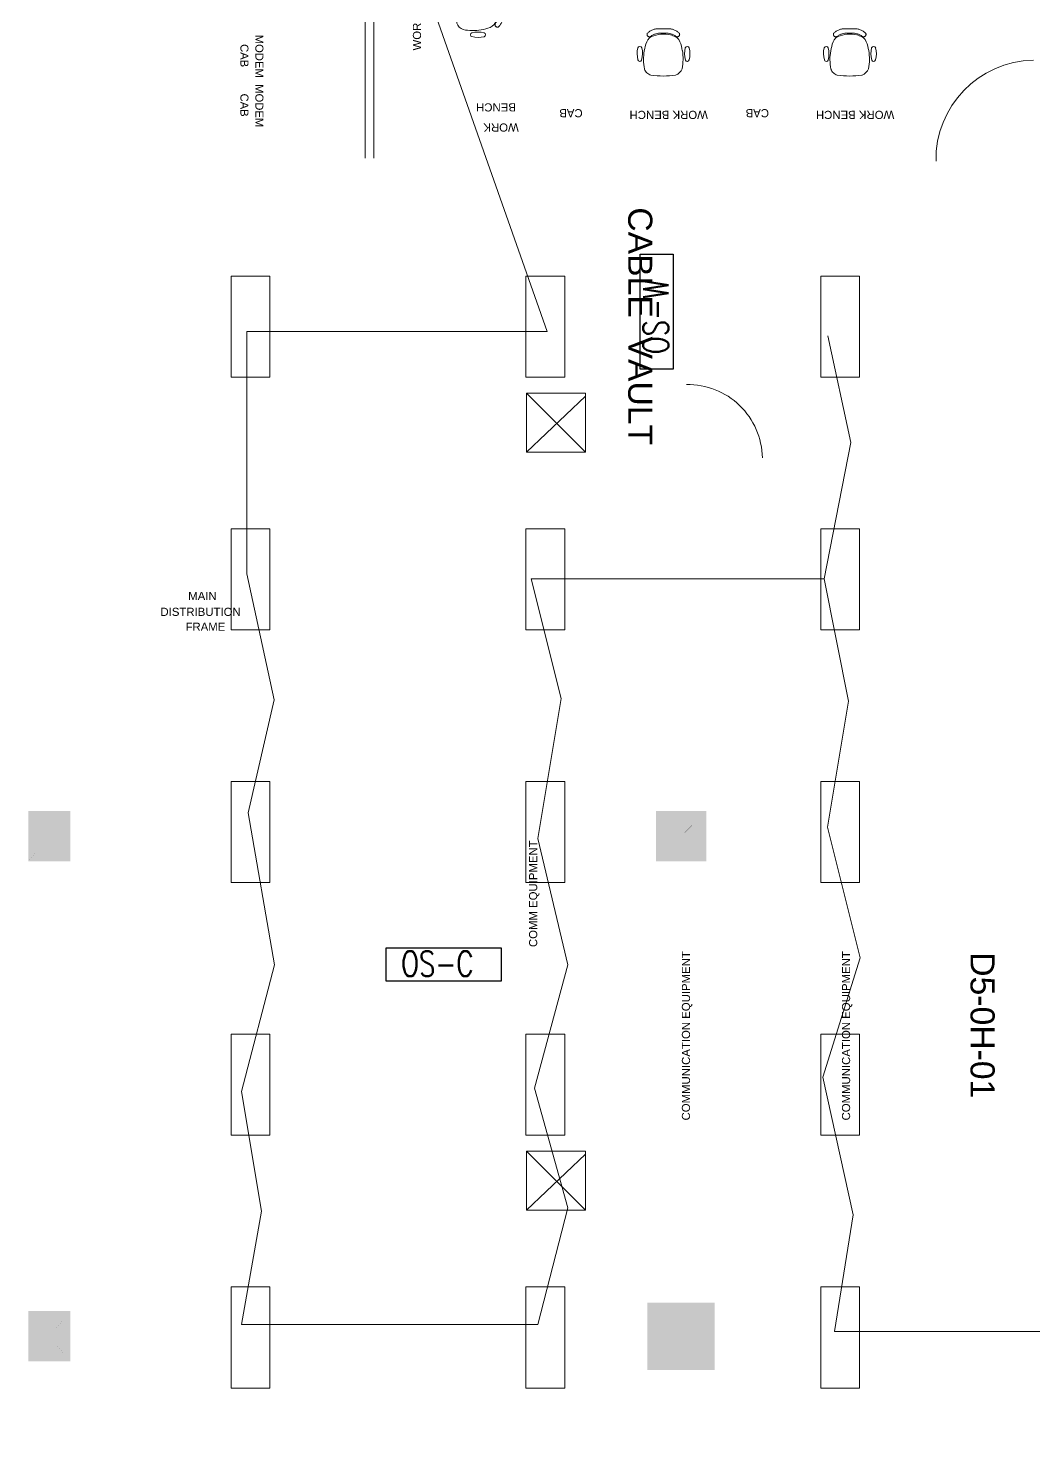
# Model space of a CAD drawing. Extents: x -6172 to 8039, y -4082 to 1639.
# Drawn here: x -202 to 275, y -1049 to -381 of the extents above; entities that cross this region are included whole.
import ezdxf
from ezdxf.enums import TextEntityAlignment as Align

# ---------------------------------------------------------------- set-up
doc = ezdxf.new("R2010")
doc.units = 0
doc.header["$LTSCALE"] = 96
doc.header["$MEASUREMENT"] = 0
doc.layers.get('0').update_dxf_attribs({"linetype": 'CONTINUOUS', "lineweight": 0})
for name, color, linetype, lineweight in [('21', 7, 'CONTINUOUS', 0), ('A-ANNO-RMNA', 4, 'CONTINUOUS', 0), ('A-DOOR', 2, 'CONTINUOUS', 0), ('A-FURN-CHAR', 3, 'CONTINUOUS', 0), ('A-GRID-COLS', 2, 'CONTINUOUS', 0), ('A-PATT-WALL', 1, 'CONTINUOUS', 0), ('A-TPM-INACTIVE', 7, 'CONTINUOUS', 0), ('A-WALL-FULL', 6, 'CONTINUOUS', 0), ('FLT-Bus 6', 190, 'CONTINUOUS', 0), ('NTS_NOT_TO_STANDARDS', 7, 'CONTINUOUS', 0)]:
    doc.layers.add(name, color=color, linetype=linetype, lineweight=lineweight)
doc.layers.add('FLT-Occupancy-Sensor', color=160, linetype='CONTINUOUS')
doc.styles.add('ARIAL', font='ARIAL', dxfattribs={"height": 0.2})
doc.styles.add('SIM-00', font='SIMPLEX.SHX', dxfattribs={"width": 0.75})

# ---------------------------------------------------------------- blocks, each defined once
blk = doc.blocks.new('24LITE')
at = {"layer": '21', "color": 7, "linetype": 'Continuous'}
for p, q in [((1.1, 81.8), (1.1, 9.8)), ((1.1, 81.8), (28.7, 81.8)), ((28.7, 81.8), (28.7, 9.8)), ((1.1, 9.8), (28.7, 9.8))]:
    blk.add_line(p, q, dxfattribs=at)
blk = doc.blocks.new('SGRILL')
at = {"layer": '21', "color": 1, "linetype": 'Continuous'}
for p, q in [((1.5, -1.5), (43.5, -43.5)), ((1.5, -43.5), (1.5, -1.5)), ((1.5, -1.5), (43.5, -1.5)), ((1.5, -43.5), (43.5, -3.6)), ((43.5, -43.5), (43.5, -1.5)), ((1.5, -43.5), (43.5, -43.5))]:
    blk.add_line(p, q, dxfattribs=at)
blk = doc.blocks.new('ZZ000001')
at = {"color": 0, "linetype": 'ByBlock', "xscale": 0.6666977108052228, "yscale": 0.6666977108052228}
for name, p in [('24LITE', (-106.49, -552.93)), ('24LITE', (33.52, -552.93)), ('24LITE', (173.53, -552.93)), ('SGRILL', (33.52, -552.93)), ('24LITE', (-106.49, -672.93)), ('24LITE', (33.52, -672.93)), ('24LITE', (173.53, -672.93)), ('24LITE', (-106.49, -792.94)), ('24LITE', (33.52, -792.94)), ('24LITE', (173.53, -792.94)), ('24LITE', (-106.49, -912.94)), ('24LITE', (33.52, -912.94)), ('24LITE', (173.53, -912.94)), ('SGRILL', (33.52, -912.94)), ('24LITE', (-106.49, -1032.95)), ('24LITE', (33.52, -1032.95)), ('24LITE', (173.53, -1032.95))]:
    blk.add_blockref(name, p, dxfattribs=at)
blk = doc.blocks.new('ZZ000041')
at = {"layer": 'A-FURN-CHAR', "color": 8, "linetype": 'Continuous'}
for p, q in [((103.08, -381), (95.91, -381)), ((97.18, -382.97), (101.8, -382.97))]:
    blk.add_line(p, q, dxfattribs=at)
for centre, radius, start, end in [((97.32, -388.68), 7.8, 100.37897, 111.51401), ((101.66, -388.68), 7.8, 68.48851, 79.6235), ((114.12, -395.52), 24.02, 159.70415, 170.10306), ((96, -388.88), 4.73, 102.16587, 158.28217), ((92.87, -383.59), 1.13, 169.17456, 180.57251), ((92.88, -383.59), 1.14, 180.5741, 191.90642), ((92.86, -383.59), 1.12, 157.7269, 169.17535), ((92.89, -383.59), 1.15, 191.90659, 203.16896), ((92.86, -383.59), 1.11, 146.24355, 157.71968), ((92.9, -383.59), 1.16, 203.16864, 214.36745), ((97.22, -388.49), 7.59, 122.70716, 134.05574), ((92.9, -383.58), 1.16, 214.36514, 225.51617), ((92.91, -383.58), 1.17, 225.51225, 236.63794), ((92.91, -383.58), 1.17, 236.63341, 247.75998), ((92.91, -383.58), 1.16, 247.75883, 258.91235), ((92.9, -383.59), 1.16, 258.90753, 270.11047), ((92.9, -383.6), 1.15, 270.11343, 281.38062), ((97.29, -388.61), 7.73, 111.50475, 122.7141), ((92.91, -383.61), 1.13, 281.37762, 292.715), ((92.91, -383.62), 1.13, 292.71573, 304.1178), ((98.27, -390.5), 7.59, 118.61875, 128.77475), ((98.33, -390.62), 7.73, 108.58929, 118.62386), ((99.58, -397.56), 14.08, 71.79416, 108.90038), ((98.36, -390.7), 7.82, 98.63587, 108.59566), ((100.62, -390.7), 7.82, 71.40656, 81.36626), ((100.65, -390.62), 7.73, 61.37842, 71.41293), ((102.98, -388.84), 4.73, 21.72019, 77.8365), ((100.72, -390.5), 7.59, 51.22781, 61.38383), ((101.69, -388.61), 7.73, 57.28799, 68.49731), ((106.08, -383.62), 1.13, 235.88583, 247.2879), ((106.08, -383.61), 1.13, 247.28632, 258.62366), ((106.08, -383.6), 1.15, 258.62402, 269.89117), ((101.77, -388.49), 7.59, 45.94649, 57.29509), ((106.08, -383.59), 1.16, 269.89117, 281.09412), ((106.08, -383.58), 1.16, 281.09045, 292.24402), ((106.08, -383.58), 1.17, 292.2402, 303.36673), ((106.08, -383.58), 1.17, 303.36661, 314.49228), ((106.08, -383.58), 1.16, 314.4866, 325.63763), ((106.09, -383.59), 1.16, 325.63425, 336.83304), ((106.13, -383.59), 1.11, 22.28125, 33.75736), ((106.1, -383.59), 1.15, 336.83292, 348.09528), ((106.12, -383.59), 1.12, 10.82834, 22.27683), ((106.12, -383.59), 1.13, 359.42916, 10.82711), ((106.11, -383.59), 1.14, 348.09717, 359.42953), ((84.85, -395.43), 24.02, 9.90219, 20.30383), ((98.63, -392.67), 11.58, 166.33263, 195.14223), ((88.34, -390.42), 1.08, 27.89848, 153.32341), ((78.04, -392.65), 11.58, 344.467, 13.66986), ((113.75, -395.45), 23.64, 170.10713, 180.61743), ((85.23, -395.36), 23.64, 359.38466, 9.89793), ((121.16, -392.65), 11.58, 166.33252, 195.53539), ((110.86, -390.42), 1.08, 26.67895, 152.10387), ((100.57, -392.67), 11.58, 344.86012, 13.6697), ((88.33, -395.55), 0.891, 189.32544, 347.00854), ((113.51, -395.45), 23.4, 180.62349, 191.20419), ((95.13, -398.29), 4.91, 201.1507, 213.7063), ((95.17, -398.27), 4.96, 213.71587, 226.1974), ((103.51, -397.93), 5.3, 290.17273, 338.12878), ((85.46, -395.36), 23.4, 348.7952, 359.37888), ((110.87, -395.55), 0.891, 192.99382, 350.677), ((95.22, -398.21), 5.04, 226.20288, 238.55165), ((95.28, -398.12), 5.14, 238.55383, 250.73764), ((99.2, -361.83), 41.53, 262.24036, 278.46817)]:
    blk.add_arc(centre, radius, start, end, dxfattribs=at)
blk = doc.blocks.new('ZZ000042')
at = {"layer": 'A-FURN-CHAR', "color": 8, "linetype": 'Continuous'}
for p, q in [((191.56, -381), (184.39, -381)), ((185.67, -382.97), (190.29, -382.97))]:
    blk.add_line(p, q, dxfattribs=at)
for centre, radius, start, end in [((185.81, -388.68), 7.8, 100.37897, 111.51401), ((190.15, -388.68), 7.8, 68.48851, 79.6235), ((202.61, -395.52), 24.02, 159.70415, 170.10306), ((184.48, -388.88), 4.73, 102.16587, 158.28217), ((181.35, -383.59), 1.13, 169.17456, 180.57251), ((181.36, -383.59), 1.14, 180.5741, 191.90642), ((181.34, -383.59), 1.12, 157.7269, 169.17535), ((181.37, -383.59), 1.15, 191.90659, 203.16896), ((181.34, -383.59), 1.11, 146.24355, 157.71968), ((181.38, -383.59), 1.16, 203.16864, 214.36745), ((185.7, -388.49), 7.59, 122.70716, 134.05574), ((181.39, -383.58), 1.16, 214.36514, 225.51617), ((181.39, -383.58), 1.17, 225.51225, 236.63794), ((181.39, -383.58), 1.17, 236.63341, 247.75998), ((181.39, -383.58), 1.16, 247.75883, 258.91235), ((181.39, -383.59), 1.16, 258.90753, 270.11047), ((181.39, -383.6), 1.15, 270.11343, 281.38062), ((185.78, -388.61), 7.73, 111.50475, 122.7141), ((181.39, -383.61), 1.13, 281.37762, 292.715), ((181.39, -383.62), 1.13, 292.71573, 304.1178), ((186.75, -390.5), 7.59, 118.61875, 128.77475), ((186.82, -390.62), 7.73, 108.58929, 118.62386), ((188.06, -397.56), 14.08, 71.79416, 108.90038), ((186.85, -390.7), 7.82, 98.63587, 108.59566), ((189.11, -390.7), 7.82, 71.40656, 81.36626), ((189.13, -390.62), 7.73, 61.37842, 71.41293), ((191.47, -388.84), 4.73, 21.72019, 77.8365), ((189.2, -390.5), 7.59, 51.22781, 61.38383), ((190.17, -388.61), 7.73, 57.28799, 68.49731), ((194.56, -383.62), 1.13, 235.88583, 247.2879), ((194.56, -383.61), 1.13, 247.28632, 258.62366), ((194.57, -383.6), 1.15, 258.62402, 269.89117), ((190.25, -388.49), 7.59, 45.94649, 57.29509), ((194.57, -383.59), 1.16, 269.89117, 281.09412), ((194.56, -383.58), 1.16, 281.09045, 292.24402), ((194.56, -383.58), 1.17, 292.2402, 303.36673), ((194.56, -383.58), 1.17, 303.36661, 314.49228), ((194.57, -383.58), 1.16, 314.4866, 325.63763), ((194.57, -383.59), 1.16, 325.63425, 336.83304), ((194.61, -383.59), 1.11, 22.28125, 33.75736), ((194.58, -383.59), 1.15, 336.83292, 348.09528), ((194.61, -383.59), 1.12, 10.82834, 22.27683), ((194.59, -383.59), 1.14, 348.09717, 359.42953), ((194.6, -383.59), 1.13, 359.42916, 10.82711), ((173.33, -395.43), 24.02, 9.90219, 20.30383), ((187.12, -392.67), 11.58, 166.33263, 195.14223), ((176.83, -390.42), 1.08, 27.89848, 153.32341), ((166.53, -392.65), 11.58, 344.467, 13.66986), ((202.23, -395.45), 23.64, 170.10713, 180.61743), ((173.71, -395.36), 23.64, 359.38466, 9.89793), ((209.64, -392.65), 11.58, 166.33252, 195.53539), ((199.34, -390.42), 1.08, 26.67895, 152.10387), ((189.05, -392.67), 11.58, 344.86012, 13.6697), ((176.82, -395.55), 0.891, 189.32544, 347.00854), ((202, -395.45), 23.4, 180.62349, 191.20419), ((183.62, -398.29), 4.91, 201.1507, 213.7063), ((183.65, -398.27), 4.96, 213.71587, 226.1974), ((191.99, -397.93), 5.3, 290.17273, 338.12878), ((173.94, -395.36), 23.4, 348.7952, 359.37888), ((199.35, -395.55), 0.891, 192.99382, 350.677), ((183.71, -398.21), 5.04, 226.20288, 238.55165), ((183.76, -398.12), 5.14, 238.55383, 250.73764), ((187.68, -361.83), 41.53, 262.24036, 278.46817)]:
    blk.add_arc(centre, radius, start, end, dxfattribs=at)
blk = doc.blocks.new('ZZ000043')
at = {"layer": 'A-FURN-CHAR', "color": 8, "linetype": 'Continuous'}
for p, q in [((21.37, -370.09), (21.37, -374.71)), ((23.34, -375.98), (23.34, -368.81))]:
    blk.add_line(p, q, dxfattribs=at)
for centre, radius, start, end in [((8.79, -361.24), 0.891, 99.32544, 257.00854), ((11.67, -371.54), 11.58, 76.33262, 105.14223), ((13.92, -361.25), 1.08, 297.89847, 63.32341), ((42.5, -372.11), 41.53, 172.24036, 188.46819), ((6.22, -368.18), 5.14, 148.55386, 160.73764), ((6.13, -368.13), 5.04, 136.20287, 148.55165), ((6.07, -368.07), 4.96, 123.71586, 136.1974), ((6.05, -368.04), 4.91, 111.1507, 123.70631), ((8.89, -386.42), 23.4, 90.62349, 101.20419), ((11.69, -350.95), 11.58, 254.46701, 283.66986), ((8.89, -386.65), 23.64, 80.10713, 90.61742), ((8.82, -387.03), 24.02, 69.70415, 80.10306), ((15.46, -368.9), 4.73, 12.16591, 68.28216), ((20.75, -365.81), 1.16, 168.90753, 180.11049), ((20.74, -365.81), 1.15, 180.11343, 191.38063), ((20.75, -365.81), 1.16, 157.75883, 168.91237), ((20.73, -365.81), 1.13, 191.37762, 202.715), ((20.76, -365.81), 1.17, 146.63341, 157.75998), ((20.72, -365.81), 1.13, 202.71574, 214.11781), ((13.84, -371.17), 7.59, 28.61873, 38.77473), ((20.76, -365.81), 1.17, 135.51225, 146.63794), ((20.75, -365.81), 1.16, 124.36515, 135.51616), ((20.75, -365.8), 1.16, 113.16863, 124.36743), ((20.75, -365.79), 1.15, 101.90658, 113.16896), ((13.72, -371.24), 7.73, 18.58929, 28.62384), ((20.75, -365.78), 1.14, 90.5741, 101.90642), ((20.75, -365.77), 1.13, 79.17456, 90.57251), ((20.75, -365.77), 1.12, 67.72689, 79.17535), ((20.75, -365.76), 1.11, 56.24355, 67.71968), ((15.85, -370.12), 7.59, 32.70715, 44.05573), ((15.73, -370.2), 7.73, 21.50474, 32.71409), ((15.66, -370.23), 7.8, 10.37897, 21.51401), ((6.78, -372.49), 14.08, 341.79416, 18.90039), ((13.64, -371.27), 7.82, 8.63587, 18.59566), ((6.41, -376.41), 5.3, 200.17273, 248.12878), ((8.91, -357.75), 24.02, 279.90219, 290.30383), ((15.5, -375.89), 4.73, 291.72018, 347.83652), ((20.74, -378.99), 1.15, 168.62402, 179.89119), ((20.75, -378.99), 1.16, 179.89119, 191.09412), ((20.73, -378.99), 1.13, 157.28632, 168.62367), ((20.75, -378.99), 1.16, 191.09045, 202.24402), ((20.72, -378.98), 1.13, 145.88583, 157.2879), ((20.76, -378.98), 1.17, 202.24019, 213.36673), ((13.84, -373.62), 7.59, 321.22781, 331.38385), ((20.76, -378.98), 1.17, 213.36662, 224.49229), ((20.76, -378.99), 1.16, 224.48662, 235.63762), ((20.75, -378.99), 1.16, 235.63423, 246.83304), ((20.75, -379), 1.15, 246.8329, 258.09528), ((13.72, -373.56), 7.73, 331.37842, 341.41293), ((20.75, -379.01), 1.14, 258.09717, 269.4295), ((20.75, -379.02), 1.13, 269.42917, 280.82712), ((20.75, -379.03), 1.12, 280.82834, 292.27682), ((13.64, -373.53), 7.82, 341.40656, 351.36627), ((20.75, -379.03), 1.11, 292.28125, 303.75735), ((15.85, -374.67), 7.59, 315.9465, 327.2951), ((15.73, -374.6), 7.73, 327.28799, 338.49731), ((15.66, -374.57), 7.8, 338.48853, 349.6235), ((8.98, -358.37), 23.4, 258.7952, 269.37885), ((8.79, -383.77), 0.891, 102.99382, 260.67697), ((11.69, -394.06), 11.58, 76.33252, 105.53538), ((11.67, -373.47), 11.58, 254.86012, 283.66971), ((8.98, -358.13), 23.64, 269.38464, 279.89792), ((13.92, -383.76), 1.08, 296.67894, 62.10387)]:
    blk.add_arc(centre, radius, start, end, dxfattribs=at)
blk = doc.blocks.new('FLT-Occupancy Sensor Ceiling')
at = {"layer": 'FLT-Occupancy-Sensor'}
blk.add_lwpolyline([(0, 0), (54.64, 0), (54.64, -15.71), (0, -15.71)], close=True, dxfattribs=at)
at = {"layer": 'FLT-Occupancy-Sensor', "insert": (7.08, -1.46), "char_height": 12, "width": 54.6376, "attachment_point": 1, "style": 'SIM-00'}
blk.add_mtext('OS-C', dxfattribs=at)
blk = doc.blocks.new('FLT-Occupancy Sensor Wall Mount')
at = {"layer": 'FLT-Occupancy-Sensor'}
blk.add_lwpolyline([(0, 0), (54.64, 0), (54.64, -15.71), (0, -15.71)], close=True, dxfattribs=at)
at = {"layer": 'FLT-Occupancy-Sensor', "insert": (7.08, -1.46), "char_height": 12, "width": 54.6376, "attachment_point": 1, "style": 'SIM-00'}
blk.add_mtext('OS-W', dxfattribs=at)

msp = doc.modelspace()

# ---------------------------------------------------------------- linework, layer by layer
at = {"layer": 'A-DOOR', "const_width": 0.00174}
for points in [[(275.18, -443.81), (275.18, -395.82)], [(275.18, -443.81), (276.94, -443.81), (276.94, -395.82), (275.18, -395.82)], [(110.51, -584.65), (146.5, -584.65)], [(110.51, -584.65), (110.51, -585.84), (146.5, -585.84), (146.5, -584.65)]]:
    msp.add_lwpolyline(points, dxfattribs=at)
at = {"layer": 'A-DOOR'}
for centre, radius, start, end in [((276.06, -442.93), 47.12, 91.07059, 181.0701), ((111.11, -585.24), 35.4, 0.9638, 90.9684)]:
    msp.add_arc(centre, radius, start, end, dxfattribs=at)
at = {"layer": 'A-GRID-COLS', "const_width": 0.00174}
for points in [[(-202.05, -776.36), (-182.04, -752.36)], [(-182.04, -776.36), (-202.05, -752.36)], [(-182.04, -776.36), (-182.04, -752.36), (-202.05, -752.36), (-202.05, -776.36), (-182.04, -776.36)], [(95.94, -752.37), (119.94, -776.36)], [(95.94, -776.36), (119.94, -752.37)], [(119.94, -752.37), (95.94, -752.37), (95.94, -776.36), (119.94, -776.36), (119.94, -752.37)], [(-192.04, -764.36), (-192.04, -764.36)], [(107.94, -764.37), (107.94, -764.37)], [(91.94, -985.85), (123.94, -1017.84)], [(91.94, -1017.84), (123.94, -985.85)], [(91.94, -1017.84), (91.94, -985.85), (123.94, -985.85), (123.94, -1017.84), (91.94, -1017.84)], [(-182.04, -1013.83), (-202.05, -989.83)], [(-182.04, -1013.83), (-182.04, -989.83), (-202.05, -989.83), (-202.05, -1013.83), (-182.04, -1013.83)], [(-202.05, -1013.83), (-182.04, -989.83)], [(-192.04, -1001.83), (-192.04, -1001.83)], [(107.94, -1001.85), (107.94, -1001.85)]]:
    msp.add_lwpolyline(points, dxfattribs=at)
at = {"layer": 'A-PATT-WALL'}
for points in [[(-202.04, -752.36), (-182.04, -752.36), (-202.04, -776.36), (-182.04, -776.36)], [(95.94, -752.37), (119.94, -752.37), (95.94, -776.36), (119.94, -776.36)], [(91.94, -985.85), (123.93, -985.85), (91.94, -1017.84), (123.93, -1017.84)], [(-202.05, -989.83), (-182.05, -989.83), (-202.05, -1013.82), (-182.05, -1013.82)]]:
    msp.add_solid(points, dxfattribs=at)
at = {"layer": 'A-WALL-FULL'}
for p, q in [((-42.04, -442.37), (-42.04, -190.89)), ((-38.03, -190.89), (-38.03, -442.37))]:
    msp.add_line(p, q, dxfattribs=at)
at = {"layer": 'A-WALL-FULL', "const_width": 0.00174}
for points in [[(-202.01, 1045.53), (-202.07, -1734.3)], [(-186.03, -296.39), (-186.04, -752.36)], [(222.93, -442.37), (222.93, -366.36)], [(226.94, -370.37), (226.94, -446.38)], [(222.93, -442.37), (-186.03, -442.37)], [(-186.03, -446.38), (228.94, -446.38)], [(107.94, -446.38), (107.94, -549.84)], [(111.95, -549.84), (111.95, -446.38)], [(228.94, -442.37), (226.94, -442.37)], [(228.94, -446.38), (228.94, -442.37)], [(111.95, -549.84), (107.94, -549.84)], [(107.94, -585.84), (107.94, -589.85), (-186.03, -589.85)], [(107.94, -585.84), (111.95, -585.84)], [(111.95, -593.86), (111.95, -585.84)], [(-186.03, -593.86), (111.95, -593.86)], [(-186.04, -989.83), (-186.04, -776.36)], [(-186.05, -1232.33), (-186.04, -1013.83)], [(-186.06, -1047.33), (849.89, -1047.33)]]:
    msp.add_lwpolyline(points, dxfattribs=at)
at = {"layer": 'FLT-Bus 6'}
msp.add_lwpolyline([(-21.79, -336.71), (44.37, -524.68), (-98.32, -524.68), (-98.32, -639.75), (-85.29, -699.63), (-97.62, -753.34), (-85.04, -825.5), (-100.85, -885.58), (-91.36, -942.49), (-100.85, -996.23), (39.91, -996.23), (54.15, -940.91), (38.33, -884), (54.15, -825.5), (39.91, -765.43), (50.98, -699.04), (36.75, -642.13), (175.93, -642.13), (188.59, -577.32), (177.52, -526.73), (188.59, -577.32), (175.93, -642.13), (187.41, -700.17), (177.43, -760.06), (192.96, -822.16), (175.21, -878.72), (189.63, -944.16), (180.76, -999.61), (317.23, -999.61)], dxfattribs=at)

# ---------------------------------------------------------------- block references
for name in ['ZZ000001', 'ZZ000043', 'ZZ000041', 'ZZ000042']:
    msp.add_blockref(name, (0, 0))
at = {"layer": 'FLT-Occupancy-Sensor', "rotation": 90}
msp.add_blockref('FLT-Occupancy Sensor Wall Mount', (88.49, -542.52), dxfattribs=at)
at = {"layer": 'FLT-Occupancy-Sensor'}
msp.add_blockref('FLT-Occupancy Sensor Ceiling', (-32.06, -817.43), dxfattribs=at)

# ---------------------------------------------------------------- texts
at = {"layer": 'A-ANNO-RMNA', "style": 'ARIAL'}
msp.add_text('CABLE  VAULT', height=11.4531, rotation=270, dxfattribs=at).set_placement((82.81, -465.71))
at = {"layer": 'A-TPM-INACTIVE', "style": 'ARIAL'}
msp.add_text('D5-0H-01', height=11.453, rotation=270, dxfattribs=at).set_placement((245.34, -819.48))
at = {"layer": 'NTS_NOT_TO_STANDARDS', "style": 'ARIAL'}
for s, height, rotation, p in [('WORK BENCH', 3.863, 90, (-15.54, -372.62)), ('BENCH', 3.868, 180, (20.05, -416.3)), ('CAB', 3.866, 180, (55.63, -419.07)), ('WORK BENCH', 3.867, 180, (102.05, -419.88)), ('CAB', 3.866, 180, (144.11, -419.07)), ('WORK BENCH', 3.867, 180, (190.54, -419.88)), ('WORK', 3.866, 180, (22.45, -425.88)), ('COMM EQUIPMENT', 3.8644, 90, (39.61, -791.68)), ('COMMUNICATION EQUIPMENT', 3.8644, 90, (112.17, -859.17)), ('COMMUNICATION EQUIPMENT', 3.8644, 90, (188.17, -859.17))]:
    msp.add_text(s, height=height, rotation=rotation, dxfattribs=at).set_placement(p, align=Align.CENTER)
for s, p in [('MODEM', (-94.2, -383.74)), ('   CAB', (-101.31, -383.74)), ('MODEM', (-94.2, -407.24)), ('   CAB', (-101.31, -407.24))]:
    msp.add_text(s, height=3.818, rotation=270, dxfattribs=at).set_placement(p)
for s, height, p in [('MAIN', 3.86, (-119.33, -652.22)), ('DISTRIBUTION', 3.8644, (-120.21, -659.74)), ('FRAME', 3.859, (-117.9, -666.82))]:
    msp.add_text(s, height=height, dxfattribs=at).set_placement(p, align=Align.CENTER)

doc.saveas('drawing.dxf')
